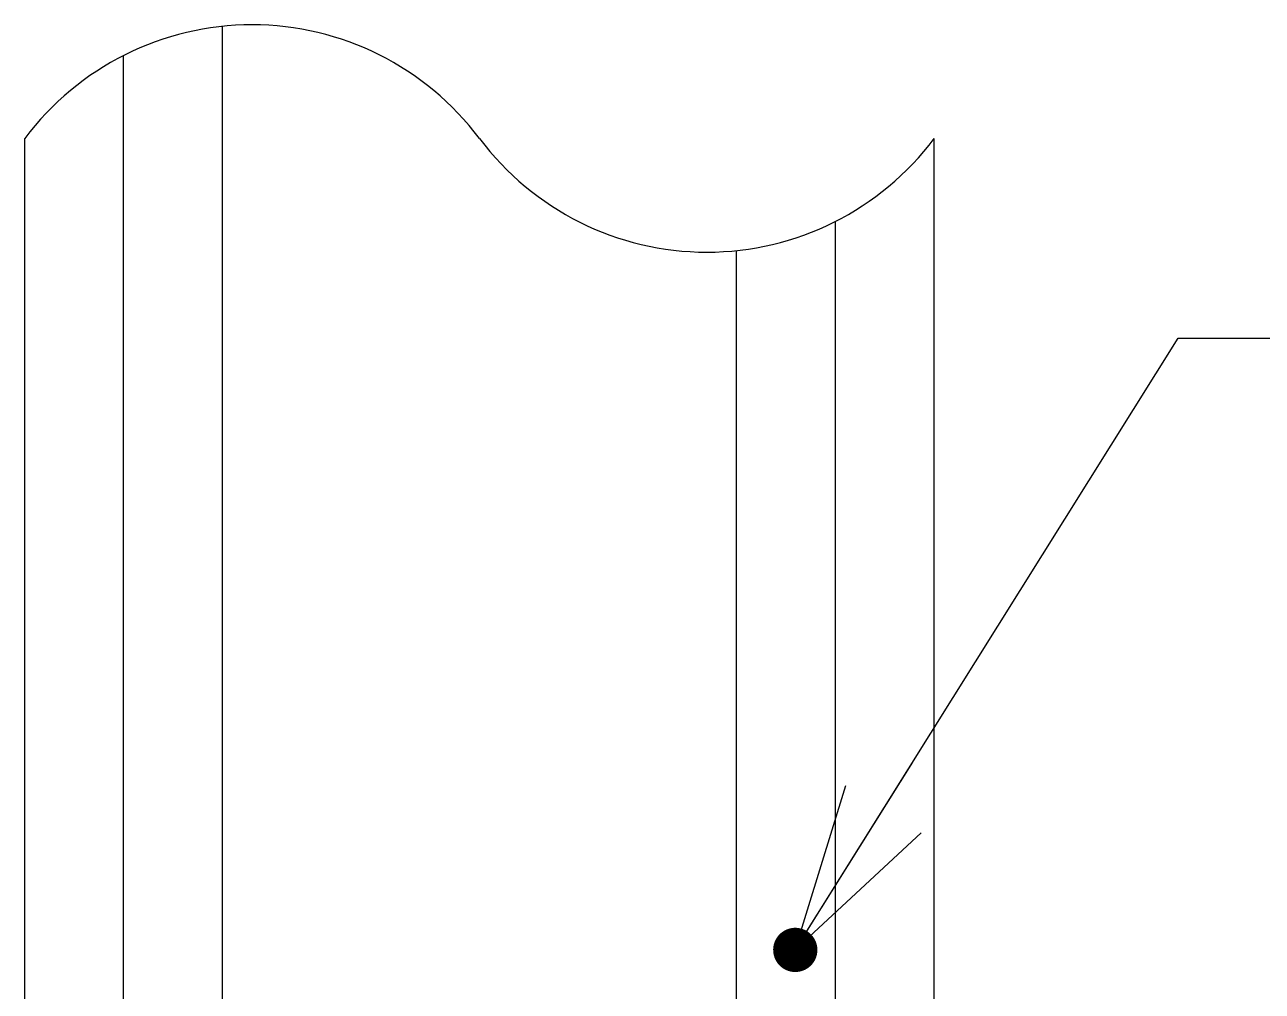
# Model space of a CAD drawing. Extents: x 443 to 1217, y -1921 to -677.
# Drawn here: x 760.38 to 774.9, y -863.5 to -852.16 of the extents above; entities that cross this region are included whole.
import ezdxf

# ---------------------------------------------------------------- set-up
doc = ezdxf.new("R2010")
doc.units = 0
doc.header["$MEASUREMENT"] = 0
doc.layers.get('0').update_dxf_attribs({"linetype": 'CONTINUOUS'})
doc.layers.add('2', color=2, linetype='CONTINUOUS')

msp = doc.modelspace()

# ---------------------------------------------------------------- linework, layer by layer
at = {"color": 7, "linetype": 'Continuous'}
for p, q in [((769.42, -863.01), (773.912, -855.836)), ((773.912, -855.836), (785.627, -855.836))]:
    msp.add_line(p, q, dxfattribs=at)
at = {"color": 0}
for q in [(770.798, -860.809), (770.011, -861.083), (770.896, -861.636)]:
    msp.add_line((769.42, -863.01), q, dxfattribs=at)
at = {"color": 0, "const_width": 0.26}
msp.add_lwpolyline([(769.29, -863.006, 1), (769.549, -863.015, 1), (769.29, -863.006)], format="xyb", dxfattribs=at)
at = {"layer": '2', "linetype": 'Continuous'}
for p, q in [((762.701, -870.268), (762.701, -852.18)), ((761.542, -870.268), (761.542, -852.522)), ((760.383, -870.268), (760.383, -853.495)), ((771.049, -870.268), (771.049, -853.495)), ((769.89, -870.268), (769.89, -854.468)), ((768.731, -870.268), (768.731, -854.81))]:
    msp.add_line(p, q, dxfattribs=at)
for centre, start, end in [((763.049, -855.495), 36.8699, 143.1301), ((768.383, -851.495), 216.8699, 323.1301)]:
    msp.add_arc(centre, 3.333, start, end, dxfattribs=at)

doc.saveas('drawing.dxf')
